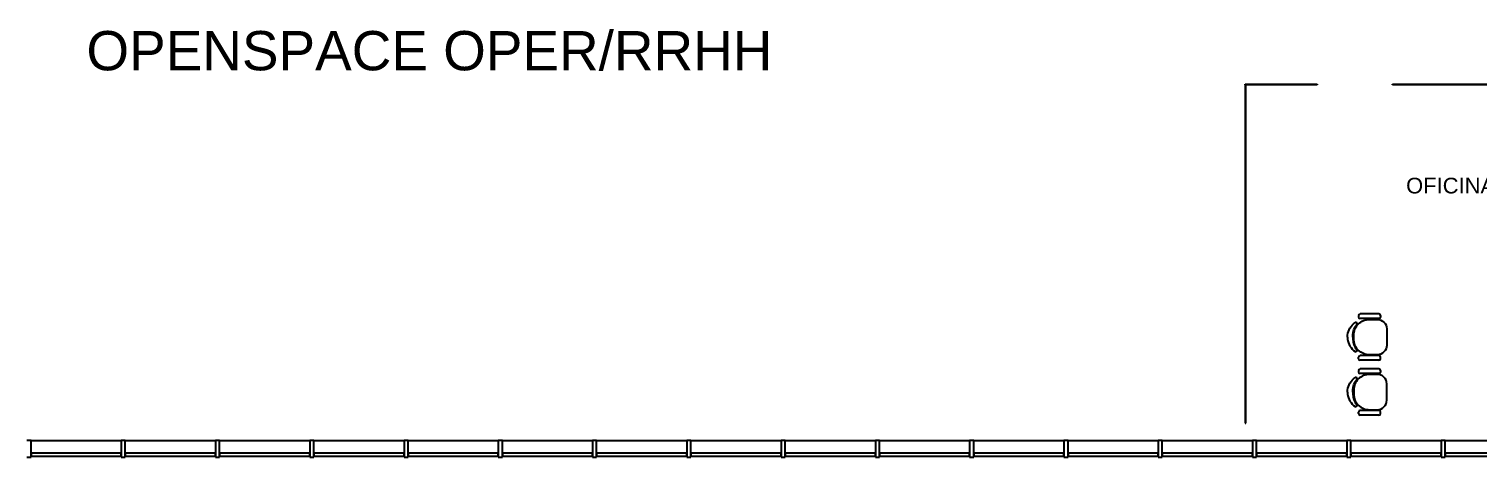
# Model space of a CAD drawing. Header units: millimetres. Extents: x 32.4 to 129.7, y 76.1 to 139.3.
# Drawn here: x 51.07 to 69.5, y 76.09 to 81.54 of the extents above; entities that cross this region are included whole.
import ezdxf

# ---------------------------------------------------------------- set-up
doc = ezdxf.new("R2010")
doc.units = ezdxf.units.MM
for name, color, linetype in [('carpinteria vidrio', 7, 'Continuous'), ('Lineas Carpintería', 7, 'Continuous'), ('Sectores', 3, 'Continuous')]:
    doc.layers.add(name, color=color, linetype=linetype)
doc.styles.add('MtXpl_Arial_Unicode_', font='ARIALUNI.ttf')

msp = doc.modelspace()

# ---------------------------------------------------------------- linework, layer by layer
for p, q in [((67.98954, 77.887838), (67.98954, 77.867838)), ((68.24954, 77.907838), (68.00954, 77.907838)), ((68.24954, 77.847838), (68.00954, 77.847838)), ((68.26954, 77.887838), (68.26954, 77.867838)), ((67.98954, 77.337838), (67.98954, 77.357838)), ((68.24954, 77.377838), (68.00954, 77.377838)), ((68.24954, 77.317838), (68.00954, 77.317838)), ((68.26954, 77.337838), (68.26954, 77.357838)), ((67.98954, 77.187838), (67.98954, 77.167838)), ((68.24954, 77.207838), (68.00954, 77.207838)), ((68.24954, 77.147838), (68.00954, 77.147838)), ((68.26954, 77.187838), (68.26954, 77.167838)), ((67.98954, 76.637838), (67.98954, 76.657838)), ((68.24954, 76.677838), (68.00954, 76.677838)), ((68.24954, 76.617838), (68.00954, 76.617838)), ((68.26954, 76.637838), (68.26954, 76.657838))]:
    msp.add_line(p, q)
for points in [[(67.848138, 77.612838), (67.848138, 77.637838, -0.207449), (67.945994, 77.797262)], [(67.848138, 77.612838), (67.848138, 77.587838, 0.207449), (67.945994, 77.428413)], [(67.918138, 77.612838), (67.918138, 77.637838, -0.178789), (67.968565, 77.774353)], [(67.918138, 77.612838), (67.918138, 77.587838, 0.178789), (67.968565, 77.451323)], [(67.848138, 76.912838), (67.848138, 76.937838, -0.207449), (67.945994, 77.097262)], [(67.918138, 76.912838), (67.918138, 76.937838, -0.178789), (67.968565, 77.074353)], [(67.848138, 76.912838), (67.848138, 76.887838, 0.207449), (67.945994, 76.728413)], [(67.918138, 76.912838), (67.918138, 76.887838, 0.178789), (67.968565, 76.751323)]]:
    msp.add_lwpolyline(points, format="xyb")
for points in [[(68.128138, 77.837838), (68.228138, 77.837838, -0.414214), (68.348138, 77.717838), (68.348138, 77.507838, -0.414214), (68.228138, 77.387838), (68.128138, 77.387838, -0.414214), (67.928138, 77.587838), (67.928138, 77.637838, -0.414214)], [(68.128138, 76.687838), (68.228138, 76.687838, 0.414214), (68.348138, 76.807838), (68.348138, 77.017838, 0.414214), (68.228138, 77.137838), (68.128138, 77.137838, 0.414214), (67.928138, 76.937838), (67.928138, 76.887838, 0.414214)]]:
    msp.add_lwpolyline(points, format="xyb", close=True)
for centre, radius, start, end in [((67.953656, 77.782237), 0.016866, 332.127554, 117.020489), ((68.00954, 77.887838), 0.02, 90, 180), ((68.00954, 77.867838), 0.02, 180, 270), ((68.24954, 77.887838), 0.02, 0, 90), ((68.24954, 77.867838), 0.02, 270, 0), ((67.953656, 77.443438), 0.016866, 242.979511, 27.872446), ((68.00954, 77.357838), 0.02, 90, 180), ((68.00954, 77.337838), 0.02, 180, 270), ((68.24954, 77.357838), 0.02, 0, 90), ((68.24954, 77.337838), 0.02, 270, 0), ((67.953656, 77.082237), 0.016866, 332.127554, 117.020489), ((68.00954, 77.187838), 0.02, 90, 180), ((68.00954, 77.167838), 0.02, 180, 270), ((68.24954, 77.187838), 0.02, 0, 90), ((68.24954, 77.167838), 0.02, 270, 0), ((67.953656, 76.743438), 0.016866, 242.979511, 27.872446), ((68.00954, 76.657838), 0.02, 90, 180), ((68.00954, 76.637838), 0.02, 180, 270), ((68.24954, 76.657838), 0.02, 0, 90), ((68.24954, 76.637838), 0.02, 270, 0)]:
    msp.add_arc(centre, radius, start, end)
at = {"layer": 'carpinteria vidrio'}
for p, q in [((66.545871, 80.832632), (67.460871, 80.832632)), ((66.545871, 80.824632), (66.545871, 80.832632)), ((67.460871, 80.824632), (66.545871, 80.824632)), ((66.545871, 80.824632), (66.545871, 76.516241)), ((66.553871, 80.824632), (66.545871, 80.824632)), ((66.553871, 76.516241), (66.553871, 80.824632)), ((67.460871, 80.832632), (67.460871, 80.824632)), ((68.420871, 80.832632), (71.545871, 80.832632)), ((68.420871, 80.824632), (68.420871, 80.832632)), ((71.545871, 80.824632), (68.420871, 80.824632)), ((66.545871, 76.516241), (66.553871, 76.516241))]:
    msp.add_line(p, q, dxfattribs=at)
at = {"layer": 'Lineas Carpintería', "extrusion": (0, 0, -1)}
for p, q in [((51.091191, 76.295306), (51.039191, 76.295306)), ((51.091191, 76.085306), (51.091191, 76.295306)), ((52.291191, 76.295306), (52.239191, 76.295306)), ((52.239191, 76.295306), (52.239191, 76.085306)), ((52.291191, 76.085306), (52.291191, 76.295306)), ((53.491191, 76.295306), (53.439191, 76.295306)), ((53.439191, 76.295306), (53.439191, 76.085306)), ((53.491191, 76.085306), (53.491191, 76.295306)), ((54.691191, 76.295306), (54.639191, 76.295306)), ((54.639191, 76.295306), (54.639191, 76.085306)), ((54.691191, 76.085306), (54.691191, 76.295306)), ((55.891191, 76.295306), (55.839191, 76.295306)), ((55.839191, 76.295306), (55.839191, 76.085306)), ((55.891191, 76.085306), (55.891191, 76.295306)), ((57.091191, 76.295306), (57.039191, 76.295306)), ((57.039191, 76.295306), (57.039191, 76.085306)), ((57.091191, 76.085306), (57.091191, 76.295306)), ((58.291191, 76.295306), (58.239191, 76.295306)), ((58.239191, 76.295306), (58.239191, 76.085306)), ((58.291191, 76.085306), (58.291191, 76.295306)), ((59.491191, 76.295306), (59.439191, 76.295306)), ((59.439191, 76.295306), (59.439191, 76.085306)), ((59.491191, 76.085306), (59.491191, 76.295306)), ((60.691191, 76.295306), (60.639191, 76.295306)), ((60.639191, 76.295306), (60.639191, 76.085306)), ((60.691191, 76.085306), (60.691191, 76.295306)), ((61.891191, 76.295306), (61.839191, 76.295306)), ((61.839191, 76.295306), (61.839191, 76.085306)), ((61.891191, 76.085306), (61.891191, 76.295306)), ((63.091191, 76.295306), (63.039191, 76.295306)), ((63.039191, 76.295306), (63.039191, 76.085306)), ((63.091191, 76.085306), (63.091191, 76.295306)), ((64.291191, 76.295306), (64.239191, 76.295306)), ((64.239191, 76.295306), (64.239191, 76.085306)), ((64.291191, 76.085306), (64.291191, 76.295306)), ((65.491191, 76.295306), (65.439191, 76.295306)), ((65.439191, 76.295306), (65.439191, 76.085306)), ((65.491191, 76.085306), (65.491191, 76.295306)), ((66.691191, 76.295306), (66.639191, 76.295306)), ((66.639191, 76.295306), (66.639191, 76.085306)), ((66.691191, 76.085306), (66.691191, 76.295306)), ((67.891191, 76.295306), (67.839191, 76.295306)), ((67.839191, 76.295306), (67.839191, 76.085306)), ((67.891191, 76.085306), (67.891191, 76.295306)), ((69.091191, 76.295306), (69.039191, 76.295306)), ((69.039191, 76.295306), (69.039191, 76.085306)), ((69.091191, 76.085306), (69.091191, 76.295306)), ((51.039191, 76.085306), (51.091191, 76.085306)), ((52.239191, 76.085306), (52.291191, 76.085306)), ((53.439191, 76.085306), (53.491191, 76.085306)), ((54.639191, 76.085306), (54.691191, 76.085306)), ((55.839191, 76.085306), (55.891191, 76.085306)), ((57.039191, 76.085306), (57.091191, 76.085306)), ((58.239191, 76.085306), (58.291191, 76.085306)), ((59.439191, 76.085306), (59.491191, 76.085306)), ((60.639191, 76.085306), (60.691191, 76.085306)), ((61.839191, 76.085306), (61.891191, 76.085306)), ((63.039191, 76.085306), (63.091191, 76.085306)), ((64.239191, 76.085306), (64.291191, 76.085306)), ((65.439191, 76.085306), (65.491191, 76.085306)), ((66.639191, 76.085306), (66.691191, 76.085306)), ((67.839191, 76.085306), (67.891191, 76.085306)), ((69.039191, 76.085306), (69.091191, 76.085306))]:
    msp.add_line(p, q, dxfattribs=at)
at = {"layer": 'Lineas Carpintería'}
for p, q in [((51.091191, 76.295306), (52.239191, 76.295306)), ((52.239191, 76.135306), (51.091191, 76.135306)), ((52.239191, 76.132806), (51.091191, 76.132806)), ((51.091191, 76.132806), (51.091191, 76.097806)), ((52.239191, 76.097806), (52.239191, 76.132806)), ((52.291191, 76.295306), (53.439191, 76.295306)), ((53.439191, 76.135306), (52.291191, 76.135306)), ((53.439191, 76.132806), (52.291191, 76.132806)), ((52.291191, 76.132806), (52.291191, 76.097806)), ((53.439191, 76.097806), (53.439191, 76.132806)), ((53.491191, 76.295306), (54.639191, 76.295306)), ((54.639191, 76.135306), (53.491191, 76.135306)), ((54.639191, 76.132806), (53.491191, 76.132806)), ((53.491191, 76.132806), (53.491191, 76.097806)), ((54.639191, 76.097806), (54.639191, 76.132806)), ((54.691191, 76.295306), (55.839191, 76.295306)), ((55.839191, 76.135306), (54.691191, 76.135306)), ((55.839191, 76.132806), (54.691191, 76.132806)), ((54.691191, 76.132806), (54.691191, 76.097806)), ((55.839191, 76.097806), (55.839191, 76.132806)), ((55.891191, 76.295306), (57.039191, 76.295306)), ((57.039191, 76.135306), (55.891191, 76.135306)), ((57.039191, 76.132806), (55.891191, 76.132806)), ((55.891191, 76.132806), (55.891191, 76.097806)), ((57.039191, 76.097806), (57.039191, 76.132806)), ((57.091191, 76.295306), (58.239191, 76.295306)), ((58.239191, 76.135306), (57.091191, 76.135306)), ((58.239191, 76.132806), (57.091191, 76.132806)), ((57.091191, 76.132806), (57.091191, 76.097806)), ((58.239191, 76.097806), (58.239191, 76.132806)), ((58.291191, 76.295306), (59.439191, 76.295306)), ((59.439191, 76.135306), (58.291191, 76.135306)), ((59.439191, 76.132806), (58.291191, 76.132806)), ((58.291191, 76.132806), (58.291191, 76.097806)), ((59.439191, 76.097806), (59.439191, 76.132806)), ((59.491191, 76.295306), (60.639191, 76.295306)), ((60.639191, 76.135306), (59.491191, 76.135306)), ((60.639191, 76.132806), (59.491191, 76.132806)), ((59.491191, 76.132806), (59.491191, 76.097806)), ((60.639191, 76.097806), (60.639191, 76.132806)), ((60.691191, 76.295306), (61.839191, 76.295306)), ((61.839191, 76.135306), (60.691191, 76.135306)), ((61.839191, 76.132806), (60.691191, 76.132806)), ((60.691191, 76.132806), (60.691191, 76.097806)), ((61.839191, 76.097806), (61.839191, 76.132806)), ((61.891191, 76.295306), (63.039191, 76.295306)), ((63.039191, 76.135306), (61.891191, 76.135306)), ((63.039191, 76.132806), (61.891191, 76.132806)), ((61.891191, 76.132806), (61.891191, 76.097806)), ((63.039191, 76.097806), (63.039191, 76.132806)), ((63.091191, 76.295306), (64.239191, 76.295306)), ((64.239191, 76.135306), (63.091191, 76.135306)), ((64.239191, 76.132806), (63.091191, 76.132806)), ((63.091191, 76.132806), (63.091191, 76.097806)), ((64.239191, 76.097806), (64.239191, 76.132806)), ((64.291191, 76.295306), (65.439191, 76.295306)), ((65.439191, 76.135306), (64.291191, 76.135306)), ((65.439191, 76.132806), (64.291191, 76.132806)), ((64.291191, 76.132806), (64.291191, 76.097806)), ((65.439191, 76.097806), (65.439191, 76.132806)), ((65.491191, 76.295306), (66.639191, 76.295306)), ((66.639191, 76.135306), (65.491191, 76.135306)), ((66.639191, 76.132806), (65.491191, 76.132806)), ((65.491191, 76.132806), (65.491191, 76.097806)), ((66.639191, 76.097806), (66.639191, 76.132806)), ((66.691191, 76.295306), (67.839191, 76.295306)), ((67.839191, 76.135306), (66.691191, 76.135306)), ((67.839191, 76.132806), (66.691191, 76.132806)), ((66.691191, 76.132806), (66.691191, 76.097806)), ((67.839191, 76.097806), (67.839191, 76.132806)), ((67.891191, 76.295306), (69.039191, 76.295306)), ((69.039191, 76.135306), (67.891191, 76.135306)), ((69.039191, 76.132806), (67.891191, 76.132806)), ((67.891191, 76.132806), (67.891191, 76.097806)), ((69.039191, 76.097806), (69.039191, 76.132806)), ((69.091191, 76.295306), (70.239191, 76.295306)), ((70.239191, 76.135306), (69.091191, 76.135306)), ((70.239191, 76.132806), (69.091191, 76.132806)), ((69.091191, 76.132806), (69.091191, 76.097806)), ((51.091191, 76.097806), (52.239191, 76.097806)), ((52.291191, 76.097806), (53.439191, 76.097806)), ((53.491191, 76.097806), (54.639191, 76.097806)), ((54.691191, 76.097806), (55.839191, 76.097806)), ((55.891191, 76.097806), (57.039191, 76.097806)), ((57.091191, 76.097806), (58.239191, 76.097806)), ((58.291191, 76.097806), (59.439191, 76.097806)), ((59.491191, 76.097806), (60.639191, 76.097806)), ((60.691191, 76.097806), (61.839191, 76.097806)), ((61.891191, 76.097806), (63.039191, 76.097806)), ((63.091191, 76.097806), (64.239191, 76.097806)), ((64.291191, 76.097806), (65.439191, 76.097806)), ((65.491191, 76.097806), (66.639191, 76.097806)), ((66.691191, 76.097806), (67.839191, 76.097806)), ((67.891191, 76.097806), (69.039191, 76.097806)), ((69.091191, 76.097806), (70.239191, 76.097806))]:
    msp.add_line(p, q, dxfattribs=at)

# ---------------------------------------------------------------- texts
at = {"layer": 'Sectores', "style": 'MtXpl_Arial_Unicode_'}
for s, height, p in [('OPENSPACE OPER/RRHH', 0.5, (51.796689, 81.009938)), ('OFICINA FC', 0.2, (68.59491, 79.441876))]:
    msp.add_text(s, height=height, dxfattribs=at).set_placement(p)

doc.saveas('drawing.dxf')
